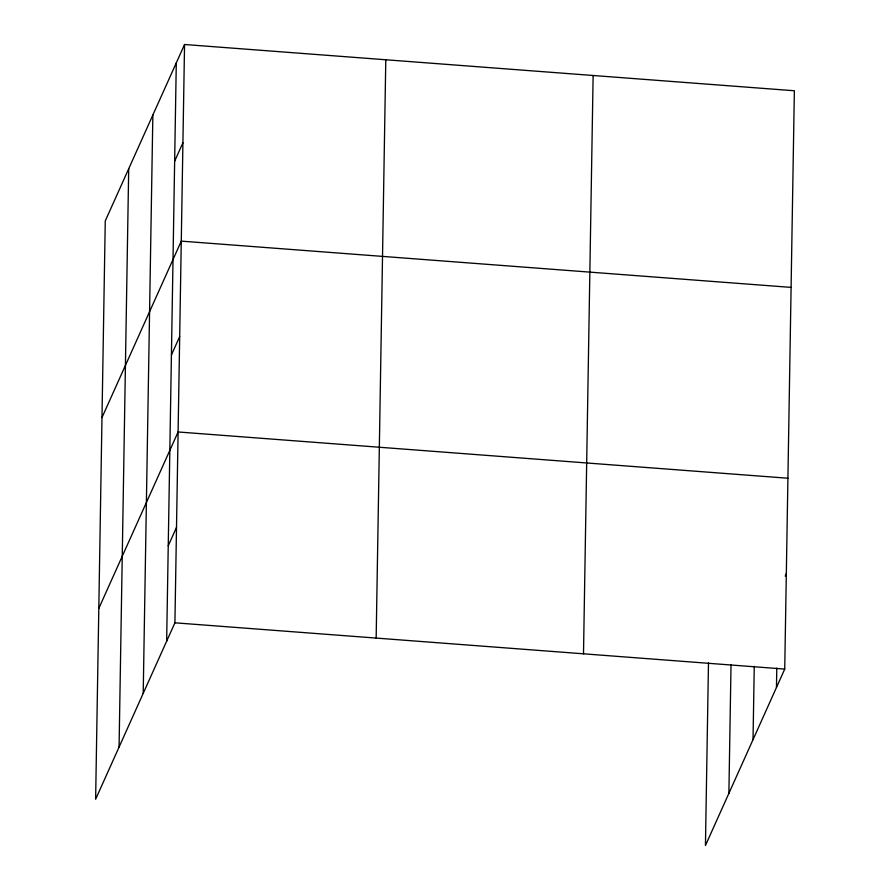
<?xml version="1.0" encoding="UTF-8"?>
<svg xmlns="http://www.w3.org/2000/svg" width="890" height="890" viewBox="0 0 890 890"><rect width="100%" height="100%" fill="white"/><g stroke="black" fill="none" stroke-linecap="round" stroke-linejoin="round"><path stroke-width="1.33" d="M119.071 747.088L128.705 168.766M143.212 693.355L152.858 115.044M166.653 641.201L176.287 62.89M184.553 44.5L105.265 220.92L95.63 799.242L174.918 622.811L184.553 44.5L794.37 90.758L784.735 669.08L705.447 845.5L708.485 662.95M376.159 638.085L385.793 59.764M583.495 653.816L593.129 75.494M728.888 793.346L731.024 664.741M753.029 739.612L754.253 666.321M776.469 687.469L776.792 668.101M174.651 161.201L182.917 142.812M101.994 417.555L181.282 241.123L791.088 287.392M171.425 354.943L179.691 336.553M98.812 608.393L178.1 431.973L787.917 478.23M168.243 545.781L176.509 527.392M785.225 576.108L786.326 573.661M174.918 622.811L784.735 669.08"/></g></svg>
